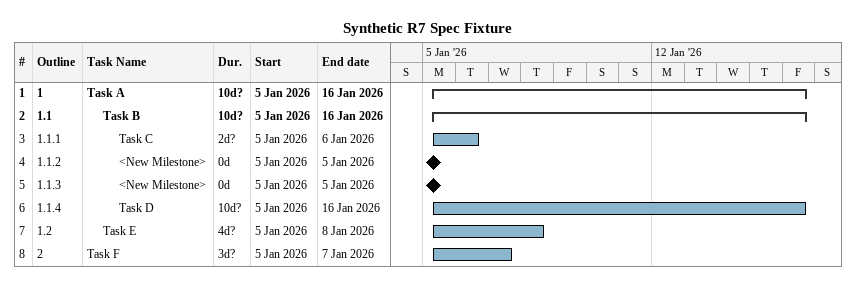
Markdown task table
Synthetic R7 Spec Fixture

| ID | WBS | Task | Duration | Start | Finish |
|---|---|---|---|---|---|
| 1 | 1 | **Task A** | 10d? | 2026-01-05 | 2026-01-16 |
| 2 | 1.1 | **Task B** | 10d? | 2026-01-05 | 2026-01-16 |
| 3 | 1.1.1 | Task C | 2d? | 2026-01-05 | 2026-01-06 |
| 4 | 1.1.2 | <New Milestone> | 0d | 2026-01-05 | 2026-01-05 |
| 5 | 1.1.3 | <New Milestone> | 0d | 2026-01-05 | 2026-01-05 |
| 6 | 1.1.4 | Task D | 10d? | 2026-01-05 | 2026-01-16 |
| 7 | 1.2 | Task E | 4d? | 2026-01-05 | 2026-01-08 |
| 8 | 2 | Task F | 3d? | 2026-01-05 | 2026-01-07 |
